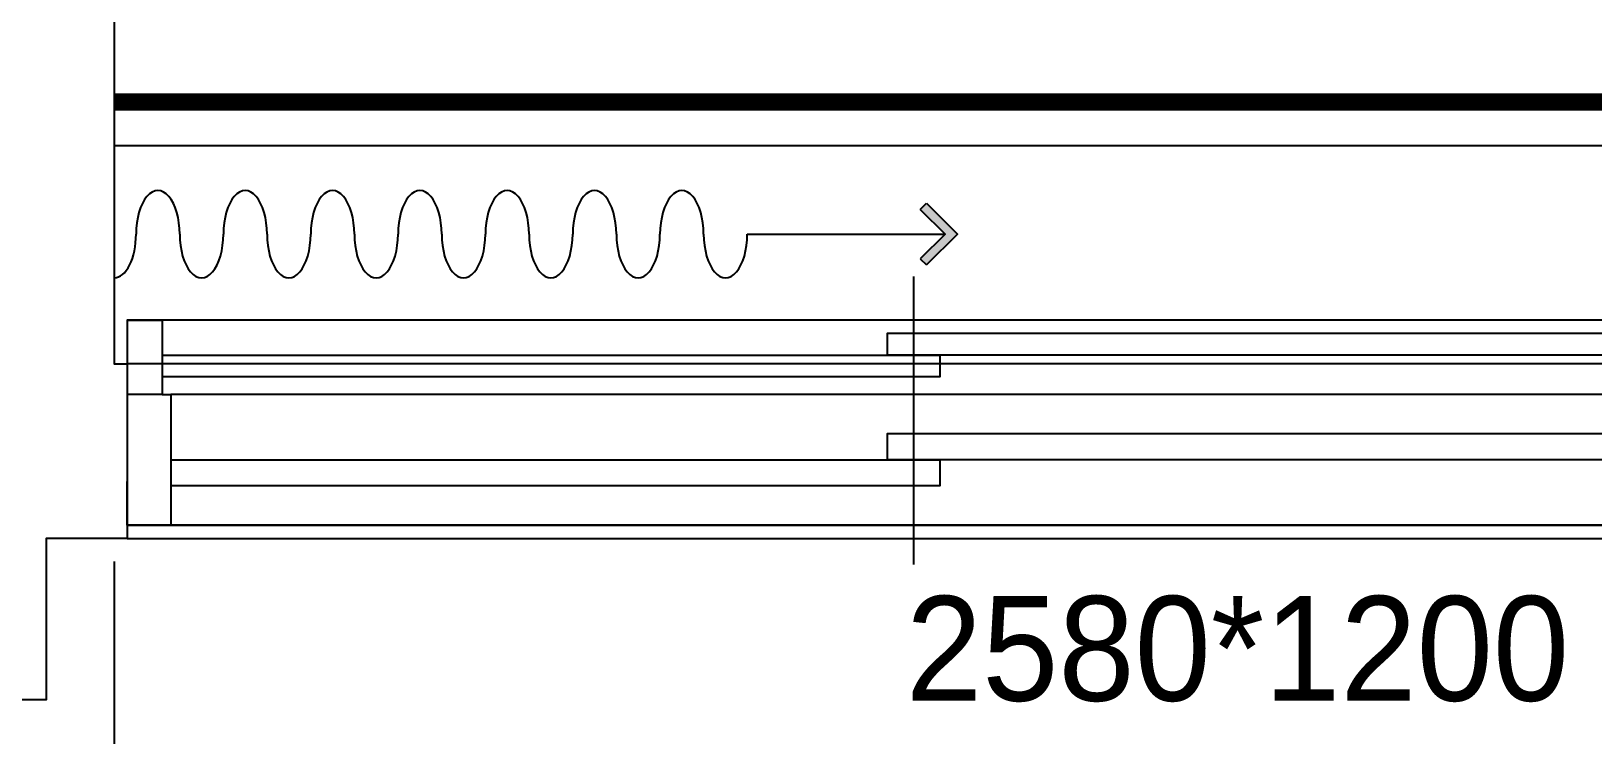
# Model space of a CAD drawing. Header units: inches. Extents: x 15866 to 103813, y -56635 to -28561.
# Drawn here: x 50129 to 51917, y -42085 to -41279 of the extents above; entities that cross this region are included whole.
import ezdxf

# ---------------------------------------------------------------- set-up
doc = ezdxf.new("R2010")
doc.units = ezdxf.units.IN
doc.header["$LTSCALE"] = 50
doc.header["$MEASUREMENT"] = 0
doc.linetypes.add('HID', pattern=[2.5, 1.5, -1])
for name, color, linetype in [('01. F-소품', 3, 'Continuous'), ('04-WIN', 4, 'Continuous'), ('06-LIGHT', 4, 'Continuous'), ('07-DIM WAL', 5, 'Continuous'), ('2-con', 2, 'Continuous'), ('CEIL-LIGHT', 7, 'Continuous')]:
    doc.layers.add(name, color=color, linetype=linetype)
doc.styles.add('스타일1', font='HY울릉도M.TTF')
doc.styles.add('코레일둥고', font='Korail_Round_Gothic_Medium.ttf')
doc.dimstyles.new('50', dxfattribs={"dimscale": 50, "dimtxt": 2.5, "dimasz": 2.5, "dimexe": 1.25, "dimexo": 2, "dimtad": 1, "dimdec": 0, "dimtxsty": '스타일1', "dimblk": 'DOTSMALL', "dimcen": 2.5, "dimclrd": 1, "dimclre": 1, "dimclrt": 2, "dimadec": 0, "dimazin": 0, "dimtfac": 1, "dimtdec": 0, "dimtix": 1, "dimtmove": 0, "dimatfit": 3, "dimldrblk": 'DOTSMALL', "dimfxl": 1.25, "dimarcsym": 0})

# ---------------------------------------------------------------- blocks, each defined once
blk = doc.blocks.new('_DOTSMALL')
at = {"color": 0, "linetype": 'ByBlock', "const_width": 0.5}
blk.add_lwpolyline([(-0.0625, 0, 1), (0.0625, 0, 1)], format="xyb", close=True, dxfattribs=at)
blk = doc.blocks.new('*D78')
at = {"layer": '07-DIM WAL', "color": 1, "lineweight": -2, "transparency": 16777216}
for p, q in [((50224, -41886.1), (50224, -42848.6)), ((53239, -41886.1), (53239, -42848.6)), ((50224, -42786.1), (53239, -42786.1))]:
    blk.add_line(p, q, dxfattribs=at)
at = {"layer": 'Defpoints', "color": 0, "transparency": 16777216}
for p in [(50224, -41786.1), (53239, -41786.1), (53239, -42786.1)]:
    blk.add_point(p, dxfattribs=at)
at = {"layer": '07-DIM WAL', "color": 1, "lineweight": -2, "transparency": 16777216, "xscale": 125, "yscale": 125, "zscale": 125, "rotation": 180}
blk.add_blockref('_DOTSMALL', (50224, -42786.1), dxfattribs=at)
at = {"layer": '07-DIM WAL', "color": 1, "lineweight": -2, "transparency": 16777216, "xscale": 125, "yscale": 125, "zscale": 125}
blk.add_blockref('_DOTSMALL', (53239, -42786.1), dxfattribs=at)
at = {"layer": '07-DIM WAL', "color": 2, "transparency": 16777216, "insert": (51731.5, -42689.8), "char_height": 125, "attachment_point": 5, "style": '스타일1'}
blk.add_mtext('3015', dxfattribs=at)
blk = doc.blocks.new('vudausewh')
at = {"layer": '04-WIN'}
blk.add_lwpolyline([(28739, -41859.6), (31319, -41859.6), (31319, -41659.6), (28739, -41659.6)], close=True, dxfattribs=at)
at = {"layer": '2-con'}
blk.add_lwpolyline([(28724, -36719.6), (28724, -41659.6), (28739, -41659.6), (28739, -41859.6), (28646, -41859.6), (28646, -42044.6), (27726, -42044.6), (27726, -41844.6), (28446, -41844.6), (28446, -40374.6), (27816, -40374.6), (27816, -40174.6), (28534, -40174.6), (28534, -36719.6), (28724, -36719.6)], dxfattribs=at)
at = {"layer": '04-WIN', "style": '코레일둥고'}
blk.add_text('2580*1200', height=120, dxfattribs=at).set_placement((29630.6, -42045.7))
blk = doc.blocks.new('cjswjdej')
at = {"layer": '04-WIN', "color": 8}
for p, q in [((51139.6, -41889.6), (51139.6, -41559.6)), ((52779, -41609.6), (50279, -41609.6)), ((50279, -41694.6), (50239, -41694.6)), ((52769, -41694.6), (50289, -41694.6)), ((50298, -41844.6), (50289, -41844.6)), ((52769, -41844.6), (50289, -41844.6))]:
    blk.add_line(p, q, dxfattribs=at)
for points in [[(50239, -41609.6), (50279, -41609.6), (50279, -41694.6), (50289, -41694.6), (50289, -41844.6), (50239, -41844.6), (50239, -41794.6)], [(52779, -41649.6), (51109.6, -41649.6), (51109.6, -41624.6), (52779, -41624.6)], [(50279, -41649.6), (51169.6, -41649.6), (51169.6, -41674.6), (50279, -41674.6)], [(52769, -41769.6), (51109.6, -41769.6), (51109.6, -41739.6), (52769, -41739.6)], [(50289, -41769.6), (51169.6, -41769.6), (51169.6, -41799.6), (50289, -41799.6)]]:
    blk.add_lwpolyline(points, dxfattribs=at)
blk.add_lwpolyline([(50239, -41844.6), (52819, -41844.6), (52819, -41609.6), (50239, -41609.6)], close=True, dxfattribs=at)
blk.add_blockref('vudausewh', (21500, 0))
blk = doc.blocks.new('FFSFDF')
at = {"layer": '01. F-소품'}
blk.add_hatch(color=8, dxfattribs=at).paths.add_polyline_path([(1567672.9, 1746751.1), (1567679.9, 1746744.1), (1567715.3, 1746779.4), (1567679.9, 1746814.8), (1567672.9, 1746807.7), (1567701.2, 1746779.4)])
at = {"layer": '01. F-소품', "color": 8}
for p, q in [((1567672.9, 1746807.7), (1567679.9, 1746814.8)), ((1567474.8, 1746779.4), (1567701.2, 1746779.4)), ((1567672.9, 1746751.1), (1567679.9, 1746744.1))]:
    blk.add_line(p, q, dxfattribs=at)
for points in [[(1567679.9, 1746814.8), (1567715.3, 1746779.4), (1567679.9, 1746744.1)], [(1567672.9, 1746807.7), (1567701.2, 1746779.4), (1567672.9, 1746751.1)]]:
    blk.add_lwpolyline(points, dxfattribs=at)
for centre, start_param, end_param in [((1566799.8, 1746779.4), 1.570796, 4.712389), ((1566899.8, 1746779.4), 1.570796, 4.712389), ((1566999.8, 1746779.4), 1.570796, 4.712389), ((1567099.8, 1746779.4), 1.570796, 4.712389), ((1567199.8, 1746779.4), 1.570796, 4.712389), ((1567299.8, 1746779.4), 1.570796, 4.712389), ((1567399.8, 1746779.4), 1.570796, 4.712389), ((1566749.8, 1746779.4), 6.283185, 7.853982), ((1566849.8, 1746779.4), 4.712389, 7.853982), ((1566949.8, 1746779.4), 4.712389, 7.853982), ((1567049.8, 1746779.4), 4.712389, 7.853982), ((1567149.8, 1746779.4), 4.712389, 7.853982), ((1567249.8, 1746779.4), 4.712389, 7.853982), ((1567349.8, 1746779.4), 4.712389, 7.853982), ((1567449.8, 1746779.4), 4.712389, 7.853982)]:
    blk.add_ellipse(centre, major_axis=(0, -50), ratio=0.5, start_param=start_param, end_param=end_param, dxfattribs=at)

msp = doc.modelspace()

# ---------------------------------------------------------------- linework, layer by layer
at = {"layer": '06-LIGHT', "color": 10, "linetype": 'HID', "const_width": 20}
msp.add_lwpolyline([(50224, -41359.6), (53239, -41359.6)], dxfattribs=at)
at = {"layer": 'CEIL-LIGHT'}
msp.add_lwpolyline([(50224, -41409.6), (53239, -41409.6)], dxfattribs=at)

# ---------------------------------------------------------------- block references
msp.add_blockref('cjswjdej', (0, 0))
at = {"color": 0}
msp.add_blockref('FFSFDF', (-1516525.8, -1788290.5), dxfattribs=at)

# ---------------------------------------------------------------- dimensions: what is measured, and where the dimension line sits
at = {"layer": '07-DIM WAL'}
dim = msp.add_linear_dim(base=(53239, -42786.1), p1=(50224, -41786.1), p2=(53239, -41786.1), angle=180, dimstyle='50', dxfattribs=at)
dim.commit()
dim.dimension.update_dxf_attribs({"geometry": '*D78', "text_midpoint": (51731.5, -42689.8)})

doc.saveas('drawing.dxf')
